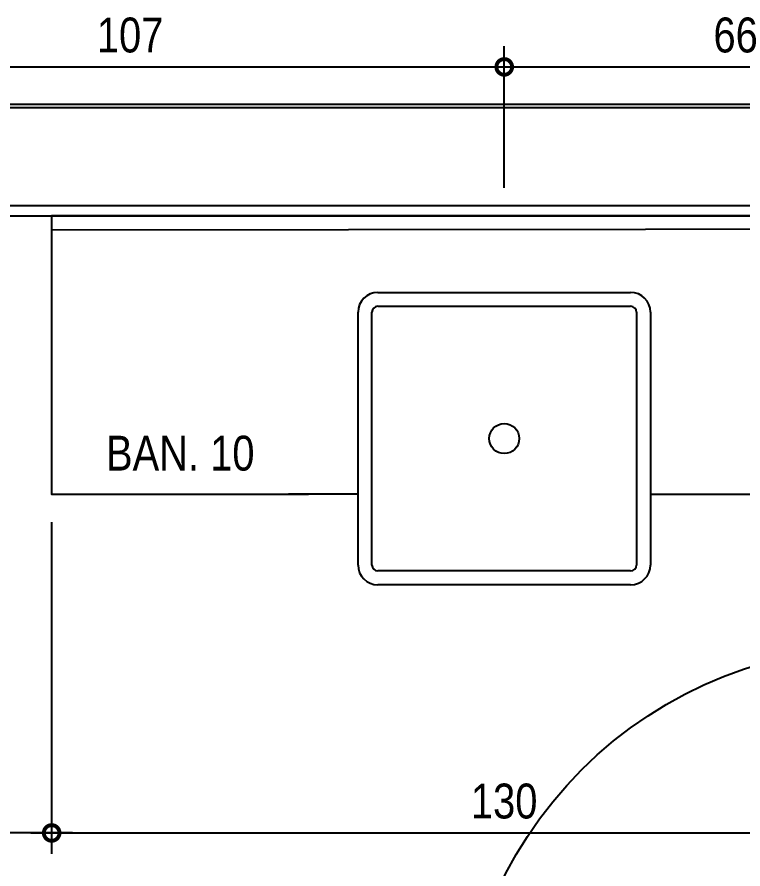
# Model space of a CAD drawing. Header units: metres. Extents: x 3 to 168, y -142 to 28.
# Drawn here: x 33.145 to 34.188, y -94.502 to -93.278 of the extents above; entities that cross this region are included whole.
import ezdxf

# ---------------------------------------------------------------- set-up
doc = ezdxf.new("R2010")
doc.units = ezdxf.units.M
doc.linetypes.add('DASHEDX2', pattern=[1.5, 1, -0.5])
for name, color, linetype in [('ARQ-ALV ACAB', 4, 'Continuous'), ('ARQ-ALV OSSO', 5, 'Continuous'), ('ARQ-CAX @ 1', 1, 'Continuous'), ('ARQ-DIM', 2, 'Continuous'), ('ARQ-HID', 2, 'Continuous'), ('ARQ-PRJ', 7, 'DASHEDX2'), ('ARQ-TXT', 2, 'Continuous')]:
    doc.layers.add(name, color=color, linetype=linetype)
doc.styles.add('Adesa', font='ARIALN.TTF')
doc.dimstyles.new('ADESA 1-0025', dxfattribs={"dimtxt": 0.05, "dimasz": 0.045, "dimexe": 0.03, "dimexo": 0.04, "dimgap": 0.02, "dimtad": 1, "dimtoh": 1, "dimdec": 0, "dimlfac": 100, "dimzin": 4, "dimtxsty": 'Adesa', "dimblk": 'DOTSMALL', "dimcen": 1, "dimdle": 0.03, "dimclrd": 1, "dimclre": 1, "dimclrt": 256, "dimazin": 1, "dimtm": 1e-09, "dimtfac": 1, "dimtdec": 0, "dimtix": 1, "dimtmove": 2, "dimatfit": 0, "dimldrblk": 'DOTSMALL', "dimfxl": 0.8, "dimtvp": 2, "dimtolj": 1, "dimtzin": 0, "dimarcsym": 0})

# ---------------------------------------------------------------- blocks, each defined once
blk = doc.blocks.new('ARQ-HID-CUBA Q')
for points in [[(-0.1816, 0), (0.1816, 0)], [(-0.1816, -0.11), (0.1816, -0.11)], [(-0.1816, -0.13), (0.1816, -0.13)], [(-0.21, -0.5016), (-0.21, -0.1384)], [(-0.19, -0.5016), (-0.19, -0.1384)], [(0.19, -0.1384), (0.19, -0.5016)], [(0.21, -0.1384), (0.21, -0.5016)], [(-0.21, -0.4), (-0.31, -0.4)], [(0.21, -0.4), (0.31, -0.4)], [(0.1816, -0.51), (-0.1816, -0.51)], [(0.1816, -0.53), (-0.1816, -0.53)], [(0.1816, -0.53), (-0.1816, -0.53)]]:
    blk.add_lwpolyline(points)
blk.add_circle((0, -0.32), 0.0216)
for centre, radius, start, end in [((-0.1816, -0.1384), 0.0284, 90, 180), ((0.1816, -0.1384), 0.0284, 0, 90), ((-0.1816, -0.1384), 0.0084, 90, 180), ((0.1816, -0.1384), 0.0084, 0, 90), ((-0.1816, -0.5016), 0.0284, 180, 270), ((-0.1816, -0.5016), 0.0084, 180, 270), ((0.1816, -0.5016), 0.0284, 270, 0), ((0.1816, -0.5016), 0.0084, 270, 0)]:
    blk.add_arc(centre, radius, start, end)
blk = doc.blocks.new('*U237')
for points in [[(-0.665, 0.0197), (-0.615, 0.0197), (-0.615, 0.0097), (-0.665, 0.0097)], [(0.045, 0.0197), (-0.005, 0.0197), (-0.005, 0.0097), (0.045, 0.0097)], [(-0.675, -0.16), (-0.625, -0.16), (-0.625, -0.15), (-0.675, -0.15)], [(0, -0.15), (0, -0.77), (-0.03, -0.77), (-0.03, -0.15)], [(0.055, -0.16), (0.005, -0.16), (0.005, -0.15), (0.055, -0.15)]]:
    blk.add_lwpolyline(points, close=True)
for points in [[(-0.66, -0.15), (-0.62, -0.15), (-0.62, -0.12), (-0.61, -0.12), (-0.61, 0.0097), (-0.645, 0.0097), (-0.645, -0.15)], [(0.04, -0.15), (0, -0.15), (0, -0.12), (-0.01, -0.12), (-0.01, 0.0097), (0.025, 0.0097), (0.025, -0.15)]]:
    blk.add_lwpolyline(points)
at = {"layer": 'ARQ-PRJ'}
blk.add_arc((-0.0179, -0.1679), 0.6024, 178.2986, 271.7014, dxfattribs=at)
blk = doc.blocks.new('_DotSmall')
at = {"color": 0, "linetype": 'ByBlock', "const_width": 0.5}
blk.add_lwpolyline([(-0.0625, 0, 1), (0.0625, 0, 1)], format="xyb", close=True, dxfattribs=at)
blk = doc.blocks.new('*D249')
at = {"layer": 'ARQ-DIM', "color": 1, "lineweight": -2, "transparency": 16777216}
for p, q in [((32.7702, -93.6091), (32.7702, -93.3201)), ((33.8451, -93.5239), (33.8451, -93.3201)), ((32.7402, -93.3501), (33.8751, -93.3501))]:
    blk.add_line(p, q, dxfattribs=at)
at = {"layer": 'Defpoints', "color": 0, "transparency": 16777216}
for p in [(33.8451, -93.3501), (33.8451, -93.5639), (32.7702, -93.6491)]:
    blk.add_point(p, dxfattribs=at)
at = {"layer": 'ARQ-DIM', "color": 1, "lineweight": -2, "transparency": 16777216, "xscale": 0.045, "yscale": 0.045, "zscale": 0.045, "rotation": 180}
blk.add_blockref('_DotSmall', (32.7702, -93.3501), dxfattribs=at)
at = {"layer": 'ARQ-DIM', "color": 1, "lineweight": -2, "transparency": 16777216, "xscale": 0.045, "yscale": 0.045, "zscale": 0.045}
blk.add_blockref('_DotSmall', (33.8451, -93.3501), dxfattribs=at)
at = {"layer": 'ARQ-DIM', "transparency": 16777216, "insert": (33.3077, -93.3046), "char_height": 0.05, "attachment_point": 5, "style": 'Adesa'}
blk.add_mtext('\\A1;107', dxfattribs=at)
blk = doc.blocks.new('*D250')
at = {"layer": 'ARQ-DIM', "color": 1, "lineweight": -2, "transparency": 16777216}
for p, q in [((33.8451, -93.5239), (33.8451, -93.3201)), ((34.5098, -93.5427), (34.5098, -93.3201)), ((33.8151, -93.3501), (34.5398, -93.3501))]:
    blk.add_line(p, q, dxfattribs=at)
at = {"layer": 'Defpoints', "color": 0, "transparency": 16777216}
for p in [(34.5098, -93.3501), (33.8451, -93.5639), (34.5098, -93.5827)]:
    blk.add_point(p, dxfattribs=at)
at = {"layer": 'ARQ-DIM', "color": 1, "lineweight": -2, "transparency": 16777216, "xscale": 0.045, "yscale": 0.045, "zscale": 0.045, "rotation": 180}
blk.add_blockref('_DotSmall', (33.8451, -93.3501), dxfattribs=at)
at = {"layer": 'ARQ-DIM', "color": 1, "lineweight": -2, "transparency": 16777216, "xscale": 0.045, "yscale": 0.045, "zscale": 0.045}
blk.add_blockref('_DotSmall', (34.5098, -93.3501), dxfattribs=at)
at = {"layer": 'ARQ-DIM', "transparency": 16777216, "insert": (34.1775, -93.3046), "char_height": 0.05, "attachment_point": 5, "style": 'Adesa'}
blk.add_mtext('\\A1;66', dxfattribs=at)
blk = doc.blocks.new('*D253')
at = {"layer": 'ARQ-DIM', "color": 1, "lineweight": -2, "transparency": 16777216}
for p, q in [((33.195, -94.0039), (33.195, -94.4805)), ((34.4951, -94.0039), (34.4951, -94.4805)), ((33.165, -94.4505), (34.5251, -94.4505))]:
    blk.add_line(p, q, dxfattribs=at)
at = {"layer": 'Defpoints', "color": 0, "transparency": 16777216}
for p in [(33.195, -93.9639, 0), (34.4951, -93.9639, 0), (34.4951, -94.4505)]:
    blk.add_point(p, dxfattribs=at)
at = {"layer": 'ARQ-DIM', "color": 1, "lineweight": -2, "transparency": 16777216, "xscale": 0.045, "yscale": 0.045, "zscale": 0.045, "rotation": 180}
blk.add_blockref('_DotSmall', (33.195, -94.4505), dxfattribs=at)
at = {"layer": 'ARQ-DIM', "color": 1, "lineweight": -2, "transparency": 16777216, "xscale": 0.045, "yscale": 0.045, "zscale": 0.045}
blk.add_blockref('_DotSmall', (34.4951, -94.4505), dxfattribs=at)
at = {"layer": 'ARQ-DIM', "transparency": 16777216, "insert": (33.845, -94.405), "char_height": 0.05, "attachment_point": 5, "style": 'Adesa'}
blk.add_mtext('\\A1;130', dxfattribs=at)
blk = doc.blocks.new('*D254')
at = {"layer": 'ARQ-DIM', "color": 1, "lineweight": -2, "transparency": 16777216}
for p, q in [((33.195, -94.0039), (33.195, -94.4805)), ((32.3748, -94.2337), (32.3748, -94.4805)), ((33.225, -94.4505), (32.3448, -94.4505))]:
    blk.add_line(p, q, dxfattribs=at)
at = {"layer": 'Defpoints', "color": 0, "transparency": 16777216}
for p in [(33.195, -93.9639), (32.3748, -94.1937, 0), (32.3748, -94.4505)]:
    blk.add_point(p, dxfattribs=at)
at = {"layer": 'ARQ-DIM', "color": 1, "lineweight": -2, "transparency": 16777216, "xscale": 0.045, "yscale": 0.045, "zscale": 0.045, "rotation": 180}
blk.add_blockref('_DotSmall', (32.3748, -94.4505), dxfattribs=at)
at = {"layer": 'ARQ-DIM', "color": 1, "lineweight": -2, "transparency": 16777216, "xscale": 0.045, "yscale": 0.045, "zscale": 0.045}
blk.add_blockref('_DotSmall', (33.195, -94.4505), dxfattribs=at)
at = {"layer": 'ARQ-DIM', "transparency": 16777216, "insert": (32.7849, -94.3632), "char_height": 0.05, "attachment_point": 5, "style": 'Adesa'}
blk.add_mtext('\\A1;82\\Pmín. 60cm', dxfattribs=at)
blk = doc.blocks.new('AREAS MOLHADAS')
at = {"layer": 'ARQ-ALV ACAB'}
for points in [[(35.4938, -93.404), (32.2161, -93.404)], [(32.3749, -94.8037), (32.3747, -93.564), (34.4948, -93.5639)]]:
    blk.add_lwpolyline(points, dxfattribs=at)
at = {"layer": 'ARQ-ALV OSSO', "elevation": 0}
blk.add_lwpolyline([(35.4938, -93.409), (32.2199, -93.409)], dxfattribs=at)
at = {"layer": 'ARQ-ALV OSSO'}
blk.add_lwpolyline([(32.3599, -94.8187), (32.3597, -93.549), (35.3108, -93.549), (35.3111, -94.819)], dxfattribs=at)
at = {"layer": 'ARQ-HID', "lineweight": -2}
blk.add_lwpolyline([(34.144, -93.964), (34.4951, -93.964), (34.4951, -93.5639), (33.195, -93.5639), (33.195, -93.9639), (33.564, -93.964)], dxfattribs=at)
at = {"layer": 'ARQ-HID'}
blk.add_lwpolyline([(33.195, -93.5839), (34.4748, -93.5827), (34.4748, -93.8841)], dxfattribs=at)
at = {"layer": 'ARQ-CAX @ 1', "xscale": -1, "rotation": 180}
blk.add_blockref('*U237', (34.4001, -94.9537, 0), dxfattribs=at)
at = {"layer": 'ARQ-HID', "lineweight": -2}
blk.add_blockref('ARQ-HID-CUBA Q', (33.8451, -93.564), dxfattribs=at)
at = {"layer": 'ARQ-TXT', "insert": (33.2731, -93.8799), "char_height": 0.05, "attachment_point": 1, "style": 'Adesa'}
blk.add_mtext_dynamic_manual_height_columns('BAN. 10', width=0.217357, gutter_width=1, heights=[0], dxfattribs=at)
at = {"layer": 'ARQ-DIM'}
for base, p1, p2, picture, middle in [((33.8451, -93.3501), (32.7702, -93.6491), (33.8451, -93.5639), '*D249', (33.3077, -93.3046)), ((34.5098, -93.3501), (33.8451, -93.5639), (34.5098, -93.5827), '*D250', (34.1775, -93.3046)), ((34.4951, -94.4505, 0), (33.195, -93.9639), (34.4951, -93.9639), '*D253', (33.845, -94.405, 0))]:
    dim = blk.add_linear_dim(base=base, p1=p1, p2=p2, dimstyle='ADESA 1-0025', dxfattribs=at)
    dim.commit()
    dim.dimension.update_dxf_attribs({"geometry": picture, "text_midpoint": middle})
dim = blk.add_linear_dim(base=(32.3748, -94.4505, 0), p1=(33.195, -93.9639, 0), p2=(32.3748, -94.1937), text='<>\\Pmín. 60cm', dimstyle='ADESA 1-0025', dxfattribs=at)
dim.commit()
dim.dimension.update_dxf_attribs({"geometry": '*D254', "text_midpoint": (32.7849, -94.3632, 0)})

msp = doc.modelspace()

# ---------------------------------------------------------------- block references
msp.add_blockref('AREAS MOLHADAS', (0, 0))

doc.saveas('drawing.dxf')
